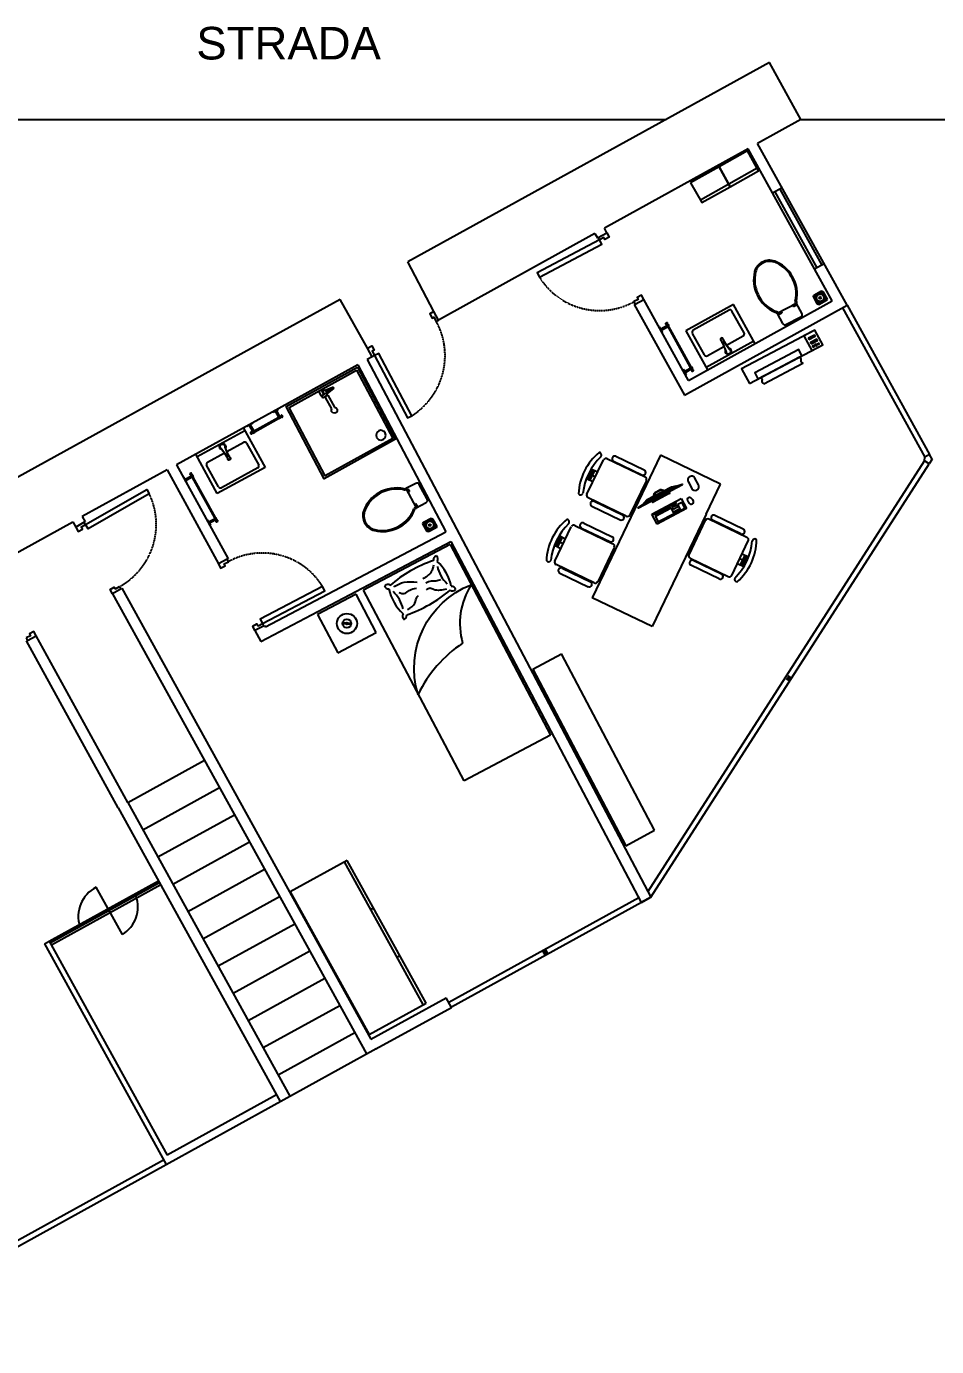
# Model space of a CAD drawing. Header units: millimetres. Extents: x 1253 to 3282, y -1694 to 2809.
# Drawn here: x 2019 to 2857, y 1593 to 2809 of the extents above; entities that cross this region are included whole.
import ezdxf

# ---------------------------------------------------------------- set-up
doc = ezdxf.new("R2010")
doc.units = ezdxf.units.MM
doc.linetypes.add('HIDDEN', pattern=[0.375, 0.25, -0.125])
for name, color, linetype in [('A-DOOR-FULL', 3, 'Continuous'), ('A-FLOOR-STRS', 3, 'Continuous'), ('A-FURN', 9, 'Continuous'), ('A-GLAZ-FULL', 4, 'Continuous'), ('A-WALL-FULL-EXTR', 1, 'Continuous'), ('A-WALL-FULL-INTR', 2, 'Continuous')]:
    doc.layers.add(name, color=color, linetype=linetype)
doc.styles.get("Standard").update_dxf_attribs({"font": 'arial.ttf'})

msp = doc.modelspace()

# ---------------------------------------------------------------- linework, layer by layer
at = {"layer": 'A-DOOR-FULL'}
for points in [[(2546.4, 2612.1), (2545.2, 2614.3), (2553.2, 2618.6), (2555.3, 2614.6), (2551.3, 2612.5), (2550.4, 2614.2), (2546.4, 2612.1)], [(2491.1, 2577.7), (2548.5, 2608.2), (2546.4, 2612.1), (2489, 2581.7), (2491.1, 2577.7)], [(2578, 2555.3), (2579.1, 2553.1), (2587.1, 2557.3), (2585, 2561.3), (2581, 2559.2), (2581.9, 2557.4), (2578, 2555.3)], [(2395.9, 2537.1), (2398.2, 2538.3), (2393.9, 2546.2), (2390, 2544.1), (2392.1, 2540.2), (2393.8, 2541.1), (2395.9, 2537.1)], [(2339.1, 2505.6), (2336.9, 2504.5), (2332.7, 2512.4), (2336.6, 2514.5), (2338.8, 2510.6), (2337, 2509.6), (2339.1, 2505.6)], [(2373.5, 2450.3), (2343.1, 2507.7), (2339.1, 2505.6), (2369.5, 2448.2), (2373.5, 2450.3)], [(2131.8, 2378.4), (2075.4, 2346.1), (2073.2, 2350), (2129.5, 2382.3), (2131.8, 2378.4)], [(2073.2, 2350), (2071.9, 2352.2), (2064.1, 2347.7), (2066.3, 2343.8), (2070.2, 2346), (2069.2, 2347.8), (2073.2, 2350)], [(2204.6, 2315.9), (2203.4, 2318.1), (2195.4, 2314), (2197.5, 2310), (2201.5, 2312.1), (2200.6, 2313.8), (2204.6, 2315.9)], [(2104.5, 2293.1), (2105.8, 2290.9), (2097.9, 2286.4), (2095.7, 2290.3), (2099.6, 2292.6), (2100.6, 2290.8), (2104.5, 2293.1)], [(2291.3, 2293.1), (2233.8, 2262.9), (2235.9, 2258.9), (2293.4, 2289.1), (2291.3, 2293.1)], [(2018.5, 2245.7), (2019.7, 2243.5), (2027.6, 2247.7), (2025.5, 2251.6), (2021.5, 2249.5), (2022.5, 2247.8), (2018.5, 2245.7)], [(2235.9, 2258.9), (2237, 2256.7), (2229, 2252.6), (2227, 2256.5), (2230.9, 2258.6), (2231.9, 2256.9), (2235.9, 2258.9)]]:
    msp.add_lwpolyline(points, dxfattribs=at)
at = {"layer": 'A-DOOR-FULL', "linetype": 'HIDDEN'}
for centre, start, end in [((2546.4, 2612.4), 212.0944, 298.9556), ((2338.8, 2505.6), 302.0931, 28.886), ((2072.9, 2350.2), 298.9683, 25.6196), ((2235.9, 2258.6), 31.8642, 118.5155)]:
    msp.add_arc(centre, 65.3, start, end, dxfattribs=at)
at = {"layer": 'A-FLOOR-STRS', "ltscale": 0.1}
for p, q in [((2111.9, 2094.3), (2182.6, 2133.2)), ((2125.8, 2069.2), (2196.4, 2108.1)), ((2139.6, 2044.1), (2210.3, 2083)), ((2153.5, 2019), (2224.1, 2058)), ((2167.3, 1994), (2238, 2032.9)), ((2181.2, 1968.9), (2251.8, 2007.8)), ((2195.1, 1943.8), (2265.7, 1982.7)), ((2208.9, 1918.7), (2279.5, 1957.6)), ((2222.8, 1893.7), (2293.4, 1932.5)), ((2236.7, 1868.6), (2307.2, 1907.5)), ((2250.5, 1843.5), (2321.1, 1882.4))]:
    msp.add_line(p, q, dxfattribs=at)
at = {"layer": 'A-FURN'}
for p, q in [((2691.6, 2678), (2665.4, 2663.3)), ((2665.4, 2663.3), (2639.3, 2648.6)), ((2743.6, 2561.3), (2750.7, 2565.1)), ((2744, 2561), (2750.7, 2564.5)), ((2750.7, 2565.1), (2752, 2564.6)), ((2750.7, 2564.5), (2751.7, 2564.2)), ((2751.7, 2564.2), (2755.2, 2557.5)), ((2752, 2564.6), (2755.8, 2557.6)), ((2669.6, 2552.8), (2625.9, 2528.4)), ((2689.6, 2516.6), (2669.6, 2552.8)), ((2727.8, 2553.7), (2710, 2544.3)), ((2726.9, 2553.3), (2724.2, 2551.9)), ((2726.9, 2553.3), (2727.6, 2551.9)), ((2732.6, 2544.6), (2727.8, 2553.7)), ((2743.2, 2560), (2743.6, 2561.3)), ((2746.9, 2552.9), (2743.2, 2560)), ((2743.7, 2560), (2744, 2561)), ((2747.3, 2553.3), (2743.7, 2560)), ((2744.8, 2560.3), (2750.8, 2563.4)), ((2744.8, 2560.1), (2744.8, 2560.3)), ((2748, 2554.1), (2744.8, 2560.1)), ((2748.3, 2552.5), (2746.9, 2552.9)), ((2748.2, 2553), (2747.3, 2553.3)), ((2748.1, 2554.1), (2748, 2554.1)), ((2754.1, 2557.3), (2748.1, 2554.1)), ((2754.9, 2556.6), (2748.2, 2553)), ((2755.3, 2556.2), (2748.3, 2552.5)), ((2750.8, 2563.4), (2751, 2563.4)), ((2751, 2563.4), (2754.1, 2557.4)), ((2754.1, 2557.4), (2754.1, 2557.3)), ((2755.2, 2557.5), (2754.9, 2556.6)), ((2755.8, 2557.6), (2755.3, 2556.2)), ((2665.6, 2547.4), (2632.5, 2528.9)), ((2679.5, 2526.5), (2668.3, 2546.6)), ((2710, 2544.3), (2714.8, 2535.2)), ((2710.9, 2544.8), (2711.6, 2543.4)), ((2714.2, 2544.8), (2711.6, 2543.4)), ((2713.5, 2546.2), (2714.2, 2544.8)), ((2718.6, 2534.5), (2731.1, 2541.1)), ((2724.2, 2551.9), (2724.9, 2550.5)), ((2727.6, 2551.9), (2724.9, 2550.5)), ((2731.2, 2541.1), (2731.7, 2541.4)), ((2601.6, 2532.2), (2601.1, 2532)), ((2601.1, 2532), (2604, 2526.8)), ((2604.4, 2527.1), (2601.6, 2532.2)), ((2602.7, 2530.2), (2608.2, 2533.2)), ((2603.3, 2529.1), (2608.8, 2532.2)), ((2608.3, 2536), (2607.3, 2535.4)), ((2607.3, 2535.4), (2607.4, 2535.2)), ((2607.4, 2535.2), (2608.4, 2535.8)), ((2607.7, 2534.7), (2608.7, 2535.2)), ((2607.7, 2534.7), (2607.8, 2534.5)), ((2607.8, 2534.5), (2608.8, 2535.1)), ((2608, 2534.1), (2609, 2534.6)), ((2608, 2534.1), (2608.2, 2533.7)), ((2608.2, 2533.7), (2608, 2533.6)), ((2608, 2533.6), (2609, 2531.8)), ((2608.2, 2533.7), (2609.3, 2534.3)), ((2608.4, 2535.8), (2608.3, 2536)), ((2608.8, 2535.1), (2608.7, 2535.2)), ((2609.3, 2534.3), (2609, 2534.6)), ((2609, 2531.8), (2609.2, 2531.9)), ((2610.2, 2532.5), (2609.2, 2531.9)), ((2609.2, 2531.9), (2609.3, 2531.8)), ((2609.5, 2534.4), (2609.3, 2534.3)), ((2609.3, 2531.8), (2609.4, 2531.8)), ((2609.4, 2531.8), (2610.2, 2532.3)), ((2609.4, 2531.8), (2629.9, 2494.7)), ((2610.5, 2532.6), (2609.5, 2534.4)), ((2610.2, 2532.5), (2610.5, 2532.6)), ((2610.3, 2532.3), (2610.2, 2532.5)), ((2630.8, 2495.2), (2610.2, 2532.3)), ((2610.2, 2532.3), (2610.3, 2532.3)), ((2625.9, 2528.4), (2645.9, 2492.4)), ((2718.1, 2534.2), (2718.6, 2534.5)), ((2604, 2526.8), (2604.4, 2527.1)), ((2631.7, 2526.1), (2642.7, 2506.2)), ((2688.3, 2519), (2644.5, 2494.8)), ((2663.3, 2515.3), (2678.7, 2523.8)), ((2645.4, 2505.4), (2660.9, 2514)), ((2622.8, 2492.8), (2623.2, 2493.1)), ((2625.7, 2487.6), (2622.8, 2492.8)), ((2623.2, 2493.1), (2626.1, 2487.9)), ((2624.4, 2491), (2629.9, 2494)), ((2625, 2489.9), (2630.4, 2493)), ((2629.9, 2494.5), (2629.7, 2494.4)), ((2629.7, 2494.4), (2630.6, 2492.6)), ((2629.9, 2494.7), (2629.8, 2494.7)), ((2629.8, 2494.7), (2629.9, 2494.5)), ((2629.9, 2494.7), (2630.8, 2495.2)), ((2630.9, 2495.1), (2629.9, 2494.5)), ((2630.6, 2492.6), (2630.9, 2492.7)), ((2630.9, 2495.1), (2630.8, 2495.2)), ((2630.8, 2495.2), (2630.8, 2495.2)), ((2631.1, 2495.2), (2630.9, 2495.1)), ((2630.9, 2492.7), (2631.9, 2493.3)), ((2630.9, 2492.7), (2631.1, 2492.4)), ((2632.1, 2493.4), (2631.1, 2495.2)), ((2631.1, 2492.4), (2632.1, 2492.9)), ((2631.3, 2491.9), (2632.3, 2492.5)), ((2631.3, 2491.9), (2631.4, 2491.8)), ((2631.4, 2491.8), (2632.4, 2492.3)), ((2631.7, 2491.2), (2632.7, 2491.7)), ((2631.8, 2491), (2632.8, 2491.6)), ((2631.9, 2493.3), (2632.1, 2493.4)), ((2632.1, 2492.9), (2631.9, 2493.3)), ((2632.4, 2492.3), (2632.3, 2492.5)), ((2626.1, 2487.9), (2625.7, 2487.6)), ((2631.7, 2491.2), (2631.8, 2491)), ((2287.6, 2472.8), (2290, 2468.4)), ((2290, 2468.4), (2292.6, 2469.8)), ((2292.6, 2469.8), (2290.2, 2474.2)), ((2290.5, 2468.6), (2291.4, 2466.9)), ((2291.4, 2466.9), (2293.2, 2467.8)), ((2291.8, 2472.7), (2292, 2473.1)), ((2291.9, 2472.2), (2291.8, 2472.7)), ((2292.6, 2471.1), (2291.9, 2472.2)), ((2292, 2473.1), (2292.3, 2473.4)), ((2292.4, 2470.5), (2292.2, 2470.6)), ((2292.3, 2473.4), (2293.1, 2473.7)), ((2292.6, 2470.6), (2292.4, 2470.5)), ((2292.6, 2471.1), (2293.1, 2470.1)), ((2294.8, 2471), (2292.6, 2469.8)), ((2292.7, 2470.8), (2292.6, 2470.6)), ((2293.1, 2473.7), (2294.4, 2474.2)), ((2293.2, 2467.8), (2295.8, 2469.3)), ((2296.2, 2469.2), (2293.7, 2467.9)), ((2293.7, 2467.9), (2294.1, 2467.2)), ((2294.3, 2472.5), (2294.1, 2472)), ((2294.1, 2472), (2294.2, 2471.6)), ((2294.1, 2468.3), (2294.2, 2468.2)), ((2299.9, 2456.7), (2294.1, 2467.2)), ((2296.4, 2473.4), (2294.2, 2471.8)), ((2294.2, 2471.6), (2294.6, 2470.9)), ((2294.2, 2468.1), (2294.2, 2468.2)), ((2294.6, 2472.7), (2294.3, 2472.5)), ((2294.4, 2474.2), (2297.5, 2475.4)), ((2294.6, 2472.7), (2301.2, 2475.2)), ((2295.8, 2469.3), (2294.8, 2471)), ((2301.3, 2475.3), (2295.2, 2470.4)), ((2295.6, 2469.2), (2295.7, 2469)), ((2296.2, 2469.2), (2302.3, 2458.1)), ((2297.5, 2475.4), (2300.6, 2476.5)), ((2300.6, 2476.5), (2300.9, 2476.6)), ((2300.9, 2476.6), (2301.3, 2476.4)), ((2301.3, 2476.4), (2301.5, 2476.2)), ((2301.5, 2475.6), (2301.3, 2475.3)), ((2301.3, 2475.3), (2301.3, 2475.3)), ((2301.5, 2476.2), (2301.6, 2475.9)), ((2301.6, 2475.9), (2301.5, 2475.6)), ((2245.7, 2453.5), (2250.9, 2456.3)), ((2248.8, 2455.2), (2251.8, 2449.7)), ((2250.9, 2456.3), (2250.7, 2456.8)), ((2299.5, 2455.8), (2299.9, 2456.7)), ((2299.7, 2454.2), (2299.5, 2455.8)), ((2302.3, 2458.1), (2303.8, 2457.5)), ((2303.8, 2457.5), (2304.9, 2456.2)), ((2304.9, 2456.2), (2304.9, 2454.5)), ((2226.9, 2443.1), (2221.7, 2440.3)), ((2226.7, 2443.6), (2226.9, 2443.1)), ((2245.5, 2453.9), (2245.7, 2453.5)), ((2247.8, 2454.6), (2250.8, 2449.1)), ((2250.4, 2448.9), (2252.2, 2449.9)), ((2250.6, 2448.7), (2250.4, 2448.9)), ((2250.4, 2448.6), (2250.6, 2448.7)), ((2250.5, 2448.5), (2250.4, 2448.6)), ((2250.5, 2448.5), (2250.9, 2447.7)), ((2251.1, 2447.7), (2250.6, 2448.7)), ((2251, 2447.6), (2250.9, 2447.7)), ((2251.1, 2447.7), (2251, 2447.6)), ((2251.2, 2447.4), (2251.1, 2447.7)), ((2253, 2448.4), (2251.2, 2447.4)), ((2252.2, 2449.9), (2252.3, 2449.7)), ((2252.3, 2449.7), (2252.7, 2449.9)), ((2252.3, 2449.7), (2252.9, 2448.6)), ((2252.7, 2449.9), (2253.3, 2448.8)), ((2253.3, 2448.8), (2252.9, 2448.6)), ((2252.9, 2448.6), (2253, 2448.4)), ((2253.2, 2450.1), (2253.3, 2450.2)), ((2253.2, 2450.1), (2253.7, 2449.1)), ((2253.3, 2450.2), (2253.9, 2449.2)), ((2253.9, 2449.2), (2253.7, 2449.1)), ((2253.9, 2450.5), (2254, 2450.6)), ((2253.9, 2450.5), (2254.5, 2449.5)), ((2254, 2450.6), (2254.6, 2449.6)), ((2254.6, 2449.6), (2254.5, 2449.5)), ((2300.8, 2452.9), (2299.7, 2454.2)), ((2302.5, 2452.5), (2300.8, 2452.9)), ((2304.1, 2453.2), (2302.5, 2452.5)), ((2304.9, 2454.5), (2304.1, 2453.2)), ((2219.7, 2436.5), (2175.9, 2412.4)), ((2218.4, 2438.9), (2238.4, 2402.6)), ((2221.7, 2440.3), (2221.5, 2440.7)), ((2223.8, 2441.4), (2226.8, 2435.9)), ((2224.8, 2442), (2227.9, 2436.5)), ((2225, 2434.7), (2224.9, 2434.6)), ((2224.9, 2434.6), (2225.4, 2433.5)), ((2225, 2434.7), (2225.6, 2433.6)), ((2225.4, 2433.5), (2225.6, 2433.6)), ((2225.8, 2435.1), (2225.6, 2435)), ((2225.6, 2435), (2226.2, 2433.9)), ((2225.8, 2435.1), (2226.3, 2434)), ((2226.6, 2435.5), (2226.2, 2435.3)), ((2226.2, 2435.3), (2226.8, 2434.3)), ((2226.2, 2433.9), (2226.3, 2434)), ((2228.2, 2436.7), (2226.5, 2435.7)), ((2226.5, 2435.7), (2226.6, 2435.5)), ((2226.6, 2435.5), (2227.1, 2434.5)), ((2226.8, 2434.3), (2227.1, 2434.5)), ((2227.1, 2434.5), (2227.3, 2434.3)), ((2227.3, 2434.3), (2229, 2435.2)), ((2228.4, 2436.5), (2228.2, 2436.7)), ((2228.5, 2436.6), (2228.4, 2436.5)), ((2228.9, 2435.5), (2228.4, 2436.5)), ((2228.5, 2436.5), (2228.5, 2436.6)), ((2228.5, 2436.5), (2229, 2435.6)), ((2229, 2435.2), (2228.9, 2435.5)), ((2228.9, 2435.5), (2229.1, 2435.5)), ((2229.1, 2435.5), (2229, 2435.6)), ((2341.2, 2434.8), (2340.6, 2432.5)), ((2340.6, 2432.5), (2341.1, 2430.2)), ((2343, 2436.4), (2341.2, 2434.8)), ((2345.1, 2436.9), (2343, 2436.4)), ((2346.2, 2436.6), (2345.1, 2436.9)), ((2346.2, 2436.6), (2347.6, 2436.1)), ((2349, 2434.6), (2347.6, 2436.1)), ((2349.7, 2432.3), (2349, 2434.6)), ((2349, 2430), (2349.7, 2432.3)), ((2203.3, 2417.4), (2218.7, 2425.8)), ((2221.4, 2425), (2232.5, 2404.9)), ((2341.1, 2430.2), (2342.8, 2428.5)), ((2342.8, 2428.5), (2345.1, 2427.8)), ((2345.1, 2427.8), (2347.2, 2428.4)), ((2347.2, 2428.4), (2349, 2430)), ((2194.4, 2378.7), (2174.6, 2414.9)), ((2185.4, 2407.5), (2200.9, 2416)), ((2534.7, 2378), (2549.9, 2409.7)), ((2553.2, 2410.8), (2588.3, 2393.9)), ((2559.3, 2408.5), (2585.4, 2395.9)), ((2561.5, 2413), (2587.5, 2400.4)), ((2602.6, 2413.9), (2589.4, 2386.3)), ((2657.8, 2387.4), (2602.6, 2413.9)), ((2164.8, 2391.8), (2170.1, 2394.7)), ((2170.2, 2397.5), (2169.2, 2396.9)), ((2169.2, 2396.9), (2169.3, 2396.8)), ((2169.3, 2396.8), (2170.3, 2397.3)), ((2169.6, 2396.2), (2170.7, 2396.7)), ((2169.6, 2396.2), (2169.7, 2396)), ((2169.7, 2396), (2170.7, 2396.6)), ((2169.9, 2395.6), (2171, 2396.1)), ((2169.9, 2395.6), (2170.2, 2395.2)), ((2170.2, 2395.2), (2169.9, 2395.1)), ((2169.9, 2395.1), (2170.9, 2393.3)), ((2170.3, 2397.3), (2170.2, 2397.5)), ((2170.2, 2395.2), (2171.2, 2395.8)), ((2170.7, 2396.6), (2170.7, 2396.7)), ((2171.2, 2395.8), (2171, 2396.1)), ((2172.2, 2394), (2171.1, 2393.4)), ((2171.4, 2395.9), (2171.2, 2395.8)), ((2172.4, 2394.1), (2171.4, 2395.9)), ((2172.2, 2394), (2172.4, 2394.1)), ((2172.2, 2393.9), (2172.2, 2394)), ((2195.6, 2384.8), (2184.6, 2404.8)), ((2238.4, 2402.6), (2194.4, 2378.7)), ((2231.7, 2402.2), (2198.3, 2384)), ((2535.4, 2392), (2539.7, 2400.9)), ((2536.5, 2391.6), (2540.7, 2400.4)), ((2537.7, 2391), (2541.9, 2399.8)), ((2163.7, 2393.8), (2163.2, 2393.6)), ((2166.5, 2388.7), (2163.7, 2393.8)), ((2165.4, 2390.7), (2170.7, 2393.7)), ((2166.1, 2388.4), (2166.5, 2388.7)), ((2170.9, 2393.3), (2171.1, 2393.4)), ((2171.1, 2393.4), (2171.2, 2393.3)), ((2171.2, 2393.3), (2171.3, 2393.3)), ((2171.3, 2393.3), (2172.2, 2393.8)), ((2171.3, 2393.3), (2191.8, 2356.2)), ((2172.2, 2393.8), (2172.2, 2393.9)), ((2192.7, 2356.7), (2172.2, 2393.8)), ((2377.2, 2388), (2368.1, 2383.2)), ((2368.1, 2383.2), (2377.5, 2365.4)), ((2368.6, 2382.3), (2369.9, 2383)), ((2368.6, 2382.3), (2370, 2379.7)), ((2369.9, 2383), (2371.3, 2380.4)), ((2380.7, 2386.5), (2380.4, 2387.1)), ((2387.4, 2374), (2380.7, 2386.5)), ((2589.4, 2386.3), (2539.6, 2282.8)), ((2589.5, 2390.7), (2574.3, 2359)), ((2616.9, 2385.3), (2586.7, 2369.3)), ((2612.6, 2384.6), (2589.7, 2372.5)), ((2602, 2381.9), (2597.8, 2379.7)), ((2606.2, 2381.2), (2603.1, 2382)), ((2608.4, 2381.2), (2608.1, 2381.8)), ((2608.7, 2381.4), (2608.4, 2382)), ((2609.1, 2381.6), (2608.8, 2382.2)), ((2609.4, 2381.8), (2609.1, 2382.4)), ((2609.8, 2382), (2609.5, 2382.6)), ((2610.1, 2382.2), (2609.8, 2382.8)), ((2610.5, 2382.4), (2610.2, 2382.9)), ((2610.8, 2382.5), (2610.5, 2383.1)), ((2611.2, 2382.7), (2610.9, 2383.3)), ((2611.5, 2382.9), (2611.2, 2383.5)), ((2611.9, 2383.1), (2611.6, 2383.7)), ((2612.2, 2383.3), (2611.9, 2383.9)), ((2612.6, 2383.5), (2612.3, 2384.1)), ((2616.9, 2385.3), (2612.6, 2384.6)), ((2612.9, 2383.7), (2612.6, 2384.2)), ((2613.3, 2383.8), (2613, 2384.4)), ((2613.7, 2384), (2613.3, 2384.6)), ((2614, 2384.2), (2613.7, 2384.8)), ((2616.9, 2385.3), (2622.5, 2387.3)), ((2627.9, 2389.6), (2631.2, 2383.3)), ((2637.4, 2386.6), (2634.1, 2392.9)), ((2644.5, 2359.8), (2657.8, 2387.4)), ((2370, 2379.7), (2371.3, 2380.4)), ((2377.5, 2365.4), (2386.7, 2370.3)), ((2387.7, 2373.5), (2387.4, 2374)), ((2571, 2357.9), (2535.9, 2374.8)), ((2541.5, 2371.5), (2567.6, 2359)), ((2586.7, 2369.3), (2589.7, 2372.5)), ((2590.6, 2371.8), (2590.3, 2372.4)), ((2590.9, 2372), (2590.6, 2372.6)), ((2591.3, 2372.2), (2591, 2372.8)), ((2591.6, 2372.4), (2591.3, 2373)), ((2592, 2372.6), (2591.7, 2373.2)), ((2592.3, 2372.8), (2592, 2373.3)), ((2592.7, 2372.9), (2592.4, 2373.5)), ((2593, 2373.1), (2592.7, 2373.7)), ((2593.4, 2373.3), (2593.1, 2373.9)), ((2593.7, 2373.5), (2593.4, 2374.1)), ((2594.1, 2373.7), (2593.8, 2374.3)), ((2594.4, 2373.9), (2594.1, 2374.5)), ((2594.8, 2374.1), (2594.5, 2374.6)), ((2594.5, 2371.8), (2594.6, 2371.8)), ((2594.6, 2359.8), (2621.6, 2374.1)), ((2595.2, 2374.2), (2594.8, 2374.8)), ((2594.9, 2371.6), (2595.1, 2372.1)), ((2595.5, 2374.4), (2595.2, 2375)), ((2610.4, 2379), (2595.5, 2371.1)), ((2595.9, 2374.6), (2595.5, 2375.2)), ((2610.6, 2378.6), (2595.7, 2370.7)), ((2596.2, 2374.8), (2595.9, 2375.4)), ((2596, 2375.8), (2597.1, 2378.9)), ((2596.6, 2375), (2596.3, 2375.6)), ((2596.5, 2376.1), (2597.5, 2378.7)), ((2596.9, 2375.2), (2596.6, 2375.8)), ((2597.3, 2375.4), (2597, 2375.9)), ((2597.4, 2372.1), (2597, 2373.1)), ((2597.6, 2375.5), (2597.3, 2376.1)), ((2602.2, 2381.6), (2598, 2379.3)), ((2605.7, 2381), (2603, 2381.7)), ((2605.6, 2379.8), (2605.3, 2380.3)), ((2605.9, 2379.9), (2605.6, 2380.5)), ((2606.3, 2380.1), (2606, 2380.7)), ((2606.6, 2380.3), (2606.3, 2380.9)), ((2607, 2380.5), (2606.7, 2381.1)), ((2607.3, 2380.7), (2607, 2381.3)), ((2607.7, 2380.9), (2607.4, 2381.5)), ((2608, 2381.1), (2607.7, 2381.6)), ((2610.3, 2379.8), (2609.9, 2379.9)), ((2610.4, 2380.2), (2610.4, 2380.2)), ((2612.1, 2367.8), (2616.6, 2370.2)), ((2617.1, 2369.2), (2616.6, 2370.2)), ((2618.4, 2368.8), (2622, 2370.7)), ((2621.6, 2374.1), (2626.5, 2364.8)), ((2624.9, 2365.3), (2622, 2370.7)), ((2375.7, 2368.9), (2377, 2369.6)), ((2377, 2369.6), (2378.4, 2367)), ((2377.1, 2366.3), (2378.4, 2367)), ((2539.4, 2367), (2565.4, 2354.5)), ((2586.7, 2369.3), (2581.9, 2365.8)), ((2599.5, 2350.5), (2594.6, 2359.8)), ((2644.5, 2359.8), (2594.8, 2256.3)), ((2596.9, 2359.7), (2611.2, 2367.3)), ((2597.4, 2358.7), (2596.9, 2359.7)), ((2597.4, 2358.7), (2611.7, 2366.3)), ((2597.9, 2357.9), (2612.2, 2365.5)), ((2600.7, 2352.5), (2597.9, 2357.9)), ((2626.3, 2365.3), (2599.3, 2351)), ((2626.5, 2364.8), (2599.5, 2350.5)), ((2615, 2360.1), (2600.7, 2352.5)), ((2611.7, 2366.3), (2611.2, 2367.3)), ((2612.7, 2366.8), (2612.1, 2367.8)), ((2615, 2360.1), (2612.2, 2365.5)), ((2612.7, 2366.8), (2617.1, 2369.2)), ((2613.1, 2366), (2617.6, 2368.3)), ((2614.1, 2364), (2613.1, 2366)), ((2618.6, 2366.4), (2614.1, 2364)), ((2615.1, 2362.2), (2619.6, 2364.5)), ((2616, 2360.6), (2615.1, 2362.2)), ((2620.4, 2363), (2616, 2360.6)), ((2618.6, 2366.4), (2617.6, 2368.3)), ((2621.2, 2363.4), (2618.4, 2368.8)), ((2620.4, 2363), (2619.6, 2364.5)), ((2621.2, 2363.4), (2624.9, 2365.3)), ((2678.6, 2346), (2652.6, 2358.5)), ((2184.7, 2354.3), (2185.2, 2354.6)), ((2185.2, 2354.6), (2188, 2349.4)), ((2186.3, 2352.5), (2191.8, 2355.5)), ((2186.9, 2351.5), (2192.4, 2354.5)), ((2188, 2349.4), (2187.6, 2349.1)), ((2191.8, 2356), (2191.6, 2355.9)), ((2191.6, 2355.9), (2192.6, 2354.1)), ((2191.8, 2356.2), (2191.7, 2356.2)), ((2191.7, 2356.2), (2191.8, 2356)), ((2191.8, 2356.2), (2192.7, 2356.7)), ((2192.8, 2356.6), (2191.8, 2356)), ((2192.6, 2354.1), (2192.8, 2354.2)), ((2192.8, 2356.7), (2192.7, 2356.7)), ((2193.1, 2356.7), (2192.8, 2356.6)), ((2192.8, 2356.6), (2192.8, 2356.7)), ((2192.8, 2354.2), (2193.8, 2354.8)), ((2192.8, 2354.2), (2193, 2353.9)), ((2193, 2353.9), (2194, 2354.4)), ((2194, 2354.9), (2193.1, 2356.7)), ((2193.2, 2353.4), (2194.3, 2354)), ((2193.2, 2353.4), (2193.3, 2353.3)), ((2193.3, 2353.3), (2194.4, 2353.8)), ((2193.6, 2352.7), (2194.7, 2353.3)), ((2193.6, 2352.7), (2193.7, 2352.5)), ((2193.7, 2352.5), (2194.8, 2353.1)), ((2193.8, 2354.8), (2194, 2354.9)), ((2194, 2354.4), (2193.8, 2354.8)), ((2194.4, 2353.8), (2194.3, 2354)), ((2383.8, 2350.8), (2384.3, 2352.2)), ((2387.6, 2343.8), (2383.8, 2350.8)), ((2384.3, 2352.2), (2391.3, 2355.9)), ((2384.4, 2350.9), (2384.7, 2351.8)), ((2387.9, 2344.2), (2384.4, 2350.9)), ((2384.7, 2351.8), (2391.4, 2355.4)), ((2385.5, 2351.1), (2391.5, 2354.3)), ((2385.5, 2351), (2385.5, 2351.1)), ((2388.6, 2345), (2385.5, 2351)), ((2394.8, 2348.1), (2388.8, 2345)), ((2395.6, 2347.4), (2388.9, 2343.9)), ((2396, 2347.1), (2388.9, 2343.3)), ((2391.3, 2355.9), (2392.7, 2355.5)), ((2391.4, 2355.4), (2392.3, 2355.1)), ((2391.5, 2354.3), (2391.6, 2354.3)), ((2391.6, 2354.3), (2394.8, 2348.3)), ((2392.3, 2355.1), (2395.9, 2348.4)), ((2392.7, 2355.5), (2396.4, 2348.4)), ((2394.8, 2348.3), (2394.8, 2348.1)), ((2395.9, 2348.4), (2395.6, 2347.4)), ((2396.4, 2348.4), (2396, 2347.1)), ((2505.1, 2316.5), (2520.3, 2348.1)), ((2523.6, 2349.3), (2558.7, 2332.4)), ((2529.7, 2346.9), (2555.8, 2334.4)), ((2531.9, 2351.4), (2557.9, 2338.9)), ((2643.7, 2354), (2628.5, 2322.3)), ((2682.1, 2338.2), (2647, 2355.1)), ((2676.5, 2341.5), (2650.4, 2354)), ((2388.9, 2343.3), (2387.6, 2343.8)), ((2388.9, 2343.9), (2387.9, 2344.2)), ((2388.8, 2345), (2388.6, 2345)), ((2505.8, 2330.5), (2510.1, 2339.4)), ((2506.9, 2330), (2511.1, 2338.9)), ((2508.1, 2329.5), (2512.3, 2338.3)), ((2668.1, 2303.3), (2683.3, 2335)), ((2408.8, 2331.7), (2501.2, 2156.1)), ((2559.9, 2329.1), (2544.7, 2297.5)), ((2676.2, 2313), (2680.4, 2321.8)), ((2677.4, 2312.4), (2681.6, 2321.3)), ((2541.4, 2296.4), (2506.3, 2313.2)), ((2511.9, 2309.9), (2538, 2297.4)), ((2629.7, 2319.1), (2664.8, 2302.2)), ((2656.5, 2300), (2630.5, 2312.6)), ((2658.7, 2304.5), (2632.6, 2317.1)), ((2678.4, 2311.9), (2682.7, 2320.8)), ((2509.8, 2305.4), (2535.8, 2292.9)), ((2421.6, 2114.2), (2329.1, 2289.8)), ((2594.8, 2256.3), (2539.6, 2282.8)), ((2501.2, 2156.1), (2421.6, 2114.2))]:
    msp.add_line(p, q, dxfattribs=at)
at = {"layer": 'A-FURN', "ltscale": 0.1}
for p, q in [((2228.5, 2436.5), (2250.5, 2448.5)), ((2229, 2435.6), (2250.9, 2447.7)), ((2536.3, 2397.1), (2542.5, 2394.1)), ((2538.7, 2401.4), (2544.6, 2398.6)), ((2534.4, 2392.5), (2540.3, 2389.7)), ((2506.7, 2335.5), (2512.9, 2332.6)), ((2509.1, 2339.9), (2515, 2337)), ((2408.8, 2331.7), (2329.1, 2289.8)), ((2504.8, 2331), (2510.7, 2328.1)), ((2677.6, 2323.2), (2683.5, 2320.4)), ((2673.3, 2314.3), (2679.3, 2311.4)), ((2675.5, 2318.8), (2681.6, 2315.8)), ((2322.2, 2286), (2286.8, 2267.3)), ((2340.8, 2250.6), (2322.2, 2286)), ((2286.8, 2267.3), (2305.4, 2231.9)), ((2305.4, 2231.9), (2340.8, 2250.6)), ((2312.9, 2259.4), (2309.8, 2259.4)), ((2312.9, 2258.6), (2309.8, 2258.6)), ((2314.7, 2259.4), (2317.8, 2259.4)), ((2314.7, 2258.6), (2317.8, 2258.6)), ((2484.8, 2217.1), (2511.4, 2231.1)), ((2597, 2068.8), (2511.4, 2231.1)), ((2484.8, 2217.1), (2570.7, 2054.3)), ((2570.7, 2054.3), (2597, 2068.8)), ((2314.1, 2040.9), (2261.6, 2011.9)), ((2384, 1908.2), (2311.5, 2039.5)), ((2386.6, 1909.6), (2314.1, 2040.9)), ((2107, 1972.7), (2083, 2016.2)), ((2261.6, 2011.9), (2334.1, 1880.6)), ((2335.7, 1995.7), (2338.3, 1997.2)), ((2359.9, 1952), (2362.5, 1953.4)), ((2334.1, 1880.6), (2386.6, 1909.6))]:
    msp.add_line(p, q, dxfattribs=at)
at = {"layer": 'A-FURN'}
for points in [[(2656.4, 2679.4), (2666.7, 2661.1), (2692.8, 2675.8), (2682.5, 2694.1), (2656.4, 2679.4)], [(2630.2, 2664.7), (2640.5, 2646.4), (2666.7, 2661.1), (2656.4, 2679.4), (2630.2, 2664.7)], [(2323.6, 2494.9), (2358.6, 2428.6), (2292.9, 2392.3), (2257.9, 2458.7), (2323.6, 2494.9)]]:
    msp.add_lwpolyline(points, dxfattribs=at)
for points in [[(2684.4, 2479.9), (2751.8, 2515.6), (2744.6, 2529.1), (2677.2, 2493.4)], [(2741.7, 2510.3), (2751.8, 2515.6), (2744.6, 2529.1), (2734.5, 2523.7)], [(2739.2, 2520.4), (2744.8, 2523.4), (2744.2, 2524.5), (2738.6, 2521.6)], [(2741.2, 2516.5), (2746.9, 2519.5), (2746.3, 2520.6), (2740.6, 2517.6)], [(2745.3, 2514.3), (2746.4, 2514.9), (2745.8, 2516), (2744.7, 2515.4)], [(2747.5, 2515.5), (2748.6, 2516.1), (2748, 2517.2), (2746.9, 2516.6)], [(2692.2, 2484.1), (2732.7, 2505.5), (2729.7, 2511.1), (2689.3, 2489.7)], [(2743, 2513.1), (2744.1, 2513.7), (2743.6, 2514.9), (2742.4, 2514.3)], [(2322.7, 2492.1), (2355.9, 2429.3), (2293.7, 2395), (2260.6, 2457.8)], [(2622.8, 2386.7), (2582.2, 2365.2), (2581.9, 2365.8), (2622.5, 2387.3)]]:
    msp.add_lwpolyline(points, close=True, dxfattribs=at)
at = {"layer": 'A-FURN', "ltscale": 4}
for points in [[(2660.1, 2520.5, 0.150311), (2660, 2521.2, 1), (2657.7, 2520, 0.145063), (2658.2, 2519.4)], [(2657.7, 2520.7), (2657.7, 2520.6), (2657.7, 2520.6), (2657.7, 2520.6), (2657.7, 2520.5), (2657.8, 2520.5), (2657.8, 2520.5), (2657.8, 2520.4), (2657.8, 2520.4), (2657.8, 2520.4), (2657.8, 2520.4), (2657.8, 2520.3), (2657.8, 2520.3), (2657.8, 2520.3), (2657.8, 2520.2), (2657.8, 2520.2), (2657.9, 2520.2), (2657.9, 2520.1), (2657.9, 2520.1), (2657.9, 2520.1), (2657.9, 2520), (2657.9, 2520), (2657.9, 2520), (2658, 2519.9), (2658, 2519.9), (2658, 2519.8), (2658, 2519.8), (2658.1, 2519.7), (2658.1, 2519.7), (2658.1, 2519.6), (2658.2, 2519.6), (2658.2, 2519.5), (2658.2, 2519.5), (2658.2, 2519.4), (2658.3, 2519.4), (2658.3, 2519.3), (2658.3, 2519.3), (2658.3, 2519.2), (2658.4, 2519.2), (2658.4, 2519.1), (2658.4, 2519.1), (2658.5, 2519), (2658.5, 2518.9), (2658.6, 2518.9), (2658.6, 2518.8), (2658.6, 2518.7), (2658.7, 2518.6), (2658.7, 2518.5), (2658.8, 2518.5), (2658.8, 2518.4), (2658.9, 2518.3), (2658.9, 2518.2), (2658.9, 2518.1), (2659, 2518.1), (2659, 2518), (2659.1, 2517.9), (2659.1, 2517.8), (2659.2, 2517.7), (2659.2, 2517.7), (2659.2, 2517.6), (2659.3, 2517.5), (2659.4, 2517.2), (2659.5, 2517), (2659.7, 2516.7), (2659.8, 2516.5), (2659.9, 2516.3), (2660, 2516), (2660.1, 2515.8), (2660.2, 2515.5), (2660.4, 2515.2), (2660.5, 2515), (2660.6, 2514.7), (2660.7, 2514.5), (2660.8, 2514.2), (2660.9, 2514), (2661, 2513.7), (2661.1, 2513.5), (2661.2, 2513.2), (2661.3, 2513), (2661.5, 2512.7), (2661.6, 2512.5), (2661.6, 2512.4), (2661.6, 2512.3), (2661.6, 2512.3), (2661.7, 2512.2), (2661.7, 2512.1), (2661.7, 2512.1), (2661.7, 2512), (2661.8, 2512), (2661.8, 2511.9), (2661.8, 2511.8), (2661.8, 2511.8), (2661.9, 2511.7), (2661.9, 2511.6), (2661.9, 2511.6), (2661.9, 2511.5), (2662, 2511.5), (2662, 2511.4), (2662, 2511.3), (2662.1, 2511.3), (2662.1, 2511.2), (2662.1, 2511.2), (2662.1, 2511.1), (2662.2, 2511), (2662.2, 2511), (2662.2, 2510.9), (2662.3, 2510.9), (2662.3, 2510.8), (2662.3, 2510.7), (2662.4, 2510.7), (2662.4, 2510.6), (2662.4, 2510.6), (2662.5, 2510.5), (2662.5, 2510.4), (2662.5, 2510.4), (2662.6, 2510.3), (2662.6, 2510.2), (2662.6, 2510.2), (2659.9, 2517.3, -0.75814), (2661.1, 2517.9), (2665.7, 2511.8), (2665.8, 2511.7), (2665.8, 2511.7), (2665.8, 2511.7), (2665.8, 2511.6), (2665.9, 2511.6), (2665.9, 2511.6), (2665.9, 2511.6), (2665.9, 2511.6), (2665.9, 2511.5), (2666, 2511.5), (2666, 2511.5), (2666, 2511.5), (2666, 2511.5), (2666.1, 2511.4), (2666.1, 2511.4), (2666.1, 2511.4), (2666.1, 2511.4), (2666.2, 2511.4), (2666.2, 2511.4), (2666.2, 2511.3), (2666.2, 2511.3)], [(2662.3, 2510.7, 0.243737), (2662.4, 2508, 1), (2667.6, 2510.9, 0.244286), (2665.3, 2512.4)], [(2662.8, 2509.4, 0.121688), (2663, 2508.4, 1), (2667, 2510.5, 0.123107), (2666.2, 2511.3)], [(2198.9, 2419, -0.243737), (2196.7, 2420.5, -1), (2201.8, 2423.3, -0.244286), (2201.9, 2420.6)], [(2198, 2420, -0.121688), (2197.3, 2420.8, -1), (2201.2, 2423, -0.123107), (2201.5, 2421.9)], [(2204.8, 2409.8), (2204.8, 2409.8), (2204.8, 2409.8), (2204.8, 2409.8), (2204.8, 2409.8), (2204.7, 2409.9), (2204.7, 2409.9), (2204.7, 2409.9), (2204.7, 2409.9), (2204.6, 2410), (2204.6, 2410), (2204.6, 2410), (2204.6, 2410), (2204.6, 2410.1), (2204.5, 2410.1), (2204.5, 2410.1), (2204.5, 2410.1), (2204.5, 2410.2), (2204.5, 2410.2), (2204.4, 2410.2), (2204.4, 2410.2), (2204.4, 2410.3), (2204.4, 2410.3), (2204.3, 2410.4), (2204.3, 2410.4), (2204.3, 2410.5), (2204.2, 2410.5), (2204.2, 2410.6), (2204.2, 2410.6), (2204.2, 2410.7), (2204.1, 2410.7), (2204.1, 2410.8), (2204.1, 2410.8), (2204.1, 2410.9), (2204, 2410.9), (2204, 2411), (2204, 2411), (2204, 2411.1), (2203.9, 2411.1), (2203.9, 2411.1), (2203.9, 2411.2), (2203.8, 2411.3), (2203.8, 2411.4), (2203.8, 2411.4), (2203.7, 2411.5), (2203.7, 2411.6), (2203.6, 2411.7), (2203.6, 2411.7), (2203.5, 2411.8), (2203.5, 2411.9), (2203.4, 2412), (2203.4, 2412.1), (2203.4, 2412.1), (2203.3, 2412.2), (2203.3, 2412.3), (2203.2, 2412.4), (2203.2, 2412.5), (2203.1, 2412.5), (2203.1, 2412.6), (2203, 2412.7), (2203, 2412.8), (2202.8, 2413), (2202.7, 2413.2), (2202.6, 2413.5), (2202.4, 2413.7), (2202.3, 2414), (2202.1, 2414.2), (2202, 2414.4), (2201.8, 2414.6), (2201.7, 2414.9), (2201.5, 2415.1), (2201.4, 2415.3), (2201.2, 2415.6), (2201.1, 2415.8), (2200.9, 2416), (2200.7, 2416.3), (2200.6, 2416.5), (2200.4, 2416.7), (2200.3, 2416.9), (2200.1, 2417.2), (2200, 2417.4), (2199.9, 2417.4), (2199.9, 2417.5), (2199.8, 2417.6), (2199.8, 2417.6), (2199.8, 2417.7), (2199.7, 2417.7), (2199.7, 2417.8), (2199.6, 2417.8), (2199.6, 2417.9), (2199.6, 2417.9), (2199.5, 2418), (2199.5, 2418.1), (2199.4, 2418.1), (2199.4, 2418.2), (2199.4, 2418.2), (2199.3, 2418.3), (2199.3, 2418.3), (2199.3, 2418.4), (2199.2, 2418.4), (2199.2, 2418.5), (2199.1, 2418.6), (2199.1, 2418.6), (2199.1, 2418.7), (2199, 2418.7), (2199, 2418.8), (2199, 2418.9), (2198.9, 2418.9), (2198.9, 2419), (2198.9, 2419), (2198.8, 2419.1), (2198.8, 2419.2), (2198.8, 2419.2), (2198.7, 2419.3), (2198.7, 2419.3), (2198.7, 2419.4), (2198.6, 2419.4), (2198.6, 2419.5), (2203.1, 2413.4, 0.75814), (2204.3, 2414.1), (2201.6, 2421.3), (2201.6, 2421.4), (2201.6, 2421.4), (2201.6, 2421.4), (2201.5, 2421.4), (2201.5, 2421.5), (2201.5, 2421.5), (2201.5, 2421.5), (2201.5, 2421.6), (2201.5, 2421.6), (2201.5, 2421.6), (2201.5, 2421.6), (2201.5, 2421.7), (2201.5, 2421.7), (2201.5, 2421.7), (2201.5, 2421.8), (2201.5, 2421.8), (2201.5, 2421.8), (2201.5, 2421.9), (2201.5, 2421.9), (2201.5, 2421.9), (2201.5, 2421.9)], [(2206, 2411.9, -0.150311), (2206.5, 2411.4, -1), (2204.2, 2410.1, -0.145063), (2204.1, 2410.8)]]:
    msp.add_lwpolyline(points, format="xyb", dxfattribs=at)
for points in [[(2659.4, 2521.6), (2659.4, 2521.6), (2659.4, 2521.5), (2659.4, 2521.5), (2659.5, 2521.5), (2659.5, 2521.5), (2659.5, 2521.4), (2659.5, 2521.4), (2659.5, 2521.4), (2659.6, 2521.4), (2659.6, 2521.3), (2659.6, 2521.3), (2659.6, 2521.3), (2659.7, 2521.3), (2659.7, 2521.2), (2659.7, 2521.2), (2659.7, 2521.2), (2659.7, 2521.2), (2659.8, 2521.1), (2659.8, 2521.1), (2659.8, 2521.1), (2659.8, 2521.1), (2659.9, 2521), (2659.9, 2521), (2659.9, 2520.9), (2659.9, 2520.9), (2660, 2520.8), (2660, 2520.8), (2660, 2520.7), (2660, 2520.7), (2660.1, 2520.6), (2660.1, 2520.6), (2660.1, 2520.5), (2660.1, 2520.5), (2660.2, 2520.4), (2660.2, 2520.4), (2660.2, 2520.3), (2660.2, 2520.3), (2660.3, 2520.2), (2660.3, 2520.2), (2660.3, 2520.1), (2660.4, 2520.1), (2660.4, 2520), (2660.5, 2519.9), (2660.5, 2519.8), (2660.6, 2519.7), (2660.6, 2519.6), (2660.7, 2519.5), (2660.7, 2519.4), (2660.8, 2519.4), (2660.8, 2519.3), (2660.9, 2519.2), (2660.9, 2519.1), (2661, 2519), (2661, 2518.9), (2661.1, 2518.8), (2661.1, 2518.8), (2661.2, 2518.7), (2661.2, 2518.6), (2661.3, 2518.5), (2661.3, 2518.4), (2661.5, 2518.2), (2661.6, 2517.9), (2661.8, 2517.7), (2661.9, 2517.4), (2662.1, 2517.2), (2662.2, 2517), (2662.4, 2516.7), (2662.5, 2516.5), (2662.7, 2516.3), (2662.8, 2516), (2663, 2515.8), (2663.2, 2515.5), (2663.3, 2515.3), (2663.5, 2515.1), (2663.6, 2514.8), (2663.8, 2514.6), (2664, 2514.4), (2664.1, 2514.2), (2664.3, 2513.9), (2664.5, 2513.7), (2664.9, 2513), (2665.1, 2512.9), (2665.1, 2512.8), (2665.1, 2512.7), (2665.2, 2512.7), (2665.2, 2512.6), (2665.2, 2512.6), (2665.3, 2512.5), (2665.3, 2512.4), (2665.3, 2512.4), (2665.4, 2512.3), (2665.4, 2512.3), (2665.4, 2512.2), (2665.5, 2512.1), (2665.5, 2512.1), (2665.5, 2512), (2665.6, 2512), (2665.6, 2511.9), (2665.6, 2511.9), (2665.7, 2511.8), (2665.7, 2511.8)], [(2662.8, 2509.4), (2662.8, 2509.4), (2662.8, 2509.4), (2662.8, 2509.5), (2662.8, 2509.5), (2662.7, 2509.5), (2662.7, 2509.6), (2662.7, 2509.6), (2662.7, 2509.6), (2662.7, 2509.6), (2662.7, 2509.7), (2662.7, 2509.7), (2662.7, 2509.7), (2662.7, 2509.8), (2662.7, 2509.8), (2662.7, 2509.8), (2662.7, 2509.9), (2662.7, 2509.9), (2662.7, 2509.9), (2662.7, 2510), (2662.7, 2510), (2662.7, 2510.1), (2662.6, 2510.1), (2662.6, 2510.2)], [(2198, 2420.1), (2198, 2420), (2198, 2420), (2198.1, 2420), (2198.1, 2420), (2198.1, 2420), (2198.1, 2419.9), (2198.2, 2419.9), (2198.2, 2419.9), (2198.2, 2419.9), (2198.2, 2419.9), (2198.3, 2419.8), (2198.3, 2419.8), (2198.3, 2419.8), (2198.3, 2419.8), (2198.3, 2419.8), (2198.4, 2419.7), (2198.4, 2419.7), (2198.4, 2419.7), (2198.4, 2419.7), (2198.5, 2419.6), (2198.5, 2419.6), (2198.5, 2419.5), (2198.6, 2419.5)], [(2206.5, 2410.7), (2206.5, 2410.7), (2206.5, 2410.7), (2206.5, 2410.8), (2206.5, 2410.8), (2206.4, 2410.8), (2206.4, 2410.8), (2206.4, 2410.9), (2206.4, 2410.9), (2206.4, 2410.9), (2206.4, 2411), (2206.4, 2411), (2206.4, 2411), (2206.4, 2411.1), (2206.4, 2411.1), (2206.4, 2411.1), (2206.4, 2411.2), (2206.3, 2411.2), (2206.3, 2411.2), (2206.3, 2411.3), (2206.3, 2411.3), (2206.3, 2411.3), (2206.3, 2411.4), (2206.2, 2411.4), (2206.2, 2411.5), (2206.2, 2411.5), (2206.2, 2411.6), (2206.1, 2411.6), (2206.1, 2411.7), (2206.1, 2411.7), (2206.1, 2411.8), (2206, 2411.8), (2206, 2411.9), (2206, 2411.9), (2206, 2412), (2205.9, 2412), (2205.9, 2412.1), (2205.9, 2412.1), (2205.8, 2412.1), (2205.8, 2412.2), (2205.8, 2412.2), (2205.7, 2412.3), (2205.7, 2412.4), (2205.6, 2412.5), (2205.6, 2412.6), (2205.6, 2412.7), (2205.5, 2412.8), (2205.5, 2412.9), (2205.4, 2412.9), (2205.4, 2413), (2205.3, 2413.1), (2205.3, 2413.2), (2205.2, 2413.3), (2205.2, 2413.4), (2205.1, 2413.5), (2205.1, 2413.6), (2205, 2413.7), (2205, 2413.7), (2204.9, 2413.8), (2204.9, 2413.9), (2204.9, 2414), (2204.7, 2414.3), (2204.6, 2414.5), (2204.5, 2414.8), (2204.4, 2415), (2204.2, 2415.3), (2204.1, 2415.5), (2204, 2415.8), (2203.9, 2416.1), (2203.8, 2416.3), (2203.6, 2416.6), (2203.5, 2416.8), (2203.4, 2417.1), (2203.3, 2417.4), (2203.2, 2417.6), (2203.1, 2417.9), (2203, 2418.1), (2202.9, 2418.4), (2202.8, 2418.7), (2202.7, 2418.9), (2202.5, 2419.2), (2202.2, 2420), (2202.2, 2420.1), (2202.1, 2420.2), (2202.1, 2420.3), (2202.1, 2420.3), (2202, 2420.4), (2202, 2420.4), (2202, 2420.5), (2201.9, 2420.5), (2201.9, 2420.6), (2201.9, 2420.7), (2201.8, 2420.7), (2201.8, 2420.8), (2201.8, 2420.9), (2201.7, 2420.9), (2201.7, 2421), (2201.7, 2421), (2201.7, 2421.1), (2201.6, 2421.2), (2201.6, 2421.2), (2201.6, 2421.3)]]:
    msp.add_lwpolyline(points, dxfattribs=at)
at = {"layer": 'A-FURN'}
for points in [[(2697.5, 2479.7), (2733.4, 2498.7, -0.424527), (2732, 2501.4, 0.404946), (2730.4, 2504.3), (2694.5, 2485.3, -0.424527), (2695.9, 2482.6, 0.404946)], [(2420.3, 2240.8, 0.134525), (2379.2, 2193.6, -0.392632), (2428.2, 2294.7, 0.214426)]]:
    msp.add_lwpolyline(points, format="xyb", close=True, dxfattribs=at)
for centre, radius in [((2749.5, 2558.8), 3.5), ((2749.5, 2558.8), 0.8), ((2390.1, 2349.6), 3.5), ((2390.1, 2349.6), 0.8)]:
    msp.add_circle(centre, radius, dxfattribs=at)
at = {"layer": 'A-FURN', "ltscale": 0.1}
for radius in [9.26, 4, 1]:
    msp.add_circle((2313.8, 2259), radius, dxfattribs=at)
at = {"layer": 'A-FURN'}
for centre, radius, start, end in [((2702.8, 2579.2), 14.2, 70.1571, 165.8078), ((2702.8, 2579.2), 13.2, 70.1571, 165.8078), ((2697.4, 2564.1), 29.2, 29.0673, 70.1571), ((2697.4, 2564.1), 30.2, 29.0673, 70.1571), ((2718.4, 2575.3), 30.2, 165.8078, 206.8976), ((2718.4, 2575.3), 29.2, 165.8078, 206.8976), ((2697.4, 2562.6), 30, 346.5642, 31.5351), ((2697.4, 2562.6), 31, 346.5642, 31.5351), ((2719.6, 2574.4), 31, 204.4298, 249.4006), ((2719.6, 2574.4), 30, 204.4298, 249.4006), ((2729.9, 2554.8), 3.37, 166.5642, 207.9824), ((2729.9, 2554.8), 2.37, 166.5642, 207.9824), ((2666.6, 2545.7), 2, 28.9315, 118.9315), ((2707.9, 2543.2), 2.37, 27.9825, 69.4006), ((2707.9, 2543.2), 3.37, 27.9825, 69.4006), ((2730.5, 2543.5), 2.37, 297.9824, 27.9824), ((2607.5, 2535), 0.338, 118.924, 298.924), ((2607.9, 2534.3), 0.254, 303.9031, 113.9449), ((2608.6, 2535.5), 0.338, 298.924, 118.924), ((2608.9, 2534.9), 0.254, 123.9031, 293.9449), ((2633.5, 2527.1), 2, 119.1949, 209.1949), ((2716.9, 2536.3), 2.37, 207.9824, 297.9824), ((2677.7, 2525.5), 2, 298.9315, 28.9315), ((2644.5, 2507.2), 2, 208.9315, 298.9315), ((2631.2, 2492.1), 0.254, 303.9031, 113.9449), ((2631.5, 2491.5), 0.338, 118.924, 298.924), ((2632.2, 2492.7), 0.254, 123.9031, 293.9449), ((2632.6, 2492), 0.338, 298.924, 118.924), ((2252.9, 2450), 0.254, 213.6636, 23.7054), ((2253.6, 2450.4), 0.338, 28.6845, 208.6845), ((2253.5, 2448.9), 0.254, 33.6636, 203.7054), ((2254.2, 2449.3), 0.338, 208.6845, 28.6845), ((2225.3, 2434.8), 0.338, 28.924, 208.924), ((2225.9, 2433.8), 0.338, 208.924, 28.924), ((2226, 2435.2), 0.254, 213.9031, 23.9449), ((2226.6, 2434.1), 0.254, 33.9031, 203.9449), ((2219.6, 2424.1), 2, 28.7847, 118.7847), ((2186.3, 2405.8), 2, 118.7847, 208.7847), ((2579, 2376.3), 52, 129.3326, 177.7639), ((2586.1, 2372.7), 55.4, 133.9407, 173.8256), ((2545.7, 2414.1), 2.45, 321.9427, 82.1217), ((2552.2, 2408.6), 2.45, 64.317, 154.317), ((2560.4, 2410.7), 2.5, 64.317, 244.317), ((2169.5, 2396.5), 0.338, 118.924, 298.924), ((2169.8, 2395.8), 0.254, 303.9031, 113.9449), ((2170.5, 2397), 0.338, 298.924, 118.924), ((2170.9, 2396.4), 0.254, 123.9031, 293.9449), ((2230.7, 2403.9), 2, 298.7847, 28.7847), ((2586.4, 2398.2), 2.5, 244.317, 64.317), ((2631, 2391.2), 3.52, 27.8808, 207.8808), ((2197.3, 2385.8), 2, 208.5214, 298.5214), ((2359.2, 2352.8), 31, 76.5642, 121.5351), ((2359.2, 2352.8), 30, 76.5642, 121.5351), ((2367, 2385.3), 3.37, 256.5642, 297.9824), ((2367, 2385.3), 2.37, 256.5642, 297.9824), ((2378.3, 2385.9), 2.37, 27.9824, 117.9824), ((2587.2, 2391.7), 2.45, 334.317, 64.317), ((2602.7, 2380.6), 1.52, 75.6011, 117.8808), ((2634.3, 2385), 3.52, 207.8808, 27.8808), ((2357.7, 2352.8), 30.2, 119.0673, 160.1571), ((2357.7, 2352.8), 29.2, 119.0673, 160.1571), ((2385.6, 2372.4), 2.37, 297.9824, 27.9824), ((2528.9, 2379.7), 2.35, 216.7843, 332.3816), ((2536.9, 2377), 2.45, 154.317, 244.317), ((2540.4, 2369.2), 2.5, 64.317, 244.317), ((2595.3, 2371.5), 0.827, 160.1604, 297.8808), ((2595.3, 2371.5), 0.422, 160.1604, 297.8808), ((2598.5, 2378.3), 1.52, 117.8808, 160.1604), ((2598.5, 2378.3), 1.11, 117.8808, 160.1604), ((2602.7, 2380.6), 1.11, 75.6011, 117.8808), ((2610.2, 2379.4), 0.422, 297.8808, 75.6011), ((2610.2, 2379.4), 0.827, 297.8808, 75.6011), ((2342.6, 2358.3), 14.2, 160.1571, 255.8078), ((2342.6, 2358.3), 13.2, 160.1571, 255.8078), ((2347.4, 2375.1), 30, 294.4298, 339.4006), ((2347.4, 2375.1), 31, 294.4298, 339.4006), ((2378.7, 2363.3), 3.37, 117.9825, 159.4006), ((2378.7, 2363.3), 2.37, 117.9825, 159.4006), ((2566.5, 2356.7), 2.5, 244.317, 64.317), ((2572, 2360.1), 2.45, 244.317, 334.317), ((2651.5, 2356.3), 2.5, 64.317, 244.317), ((2193.1, 2353.6), 0.254, 303.9031, 113.9449), ((2193.5, 2353), 0.338, 118.924, 298.924), ((2194.2, 2354.2), 0.254, 123.9031, 293.9449), ((2194.5, 2353.6), 0.338, 298.924, 118.924), ((2346.6, 2373.8), 30.2, 255.8078, 296.8976), ((2346.6, 2373.8), 29.2, 255.8078, 296.8976), ((2549.4, 2314.7), 52, 129.3326, 177.7639), ((2556.5, 2311.1), 55.4, 133.9407, 173.8256), ((2516.1, 2352.5), 2.45, 321.9427, 82.1217), ((2522.6, 2347.1), 2.45, 64.317, 154.317), ((2530.8, 2349.2), 2.5, 64.317, 244.317), ((2646, 2352.9), 2.45, 64.317, 154.317), ((2677.6, 2343.8), 2.5, 244.317, 64.317), ((2556.8, 2336.7), 2.5, 244.317, 64.317), ((2631.8, 2340.1), 55.4, 314.8084, 354.6933), ((2639, 2336.8), 52, 310.8701, 359.3014), ((2681.1, 2336), 2.45, 334.317, 64.317), ((2689.3, 2334.4), 2.45, 46.5123, 166.6912), ((2557.7, 2330.2), 2.45, 334.317, 64.317), ((2630.8, 2321.3), 2.45, 154.317, 244.317), ((2499.3, 2318.2), 2.35, 216.7843, 332.3816), ((2507.4, 2315.4), 2.45, 154.317, 244.317), ((2510.8, 2307.7), 2.5, 64.317, 244.317), ((2631.6, 2314.8), 2.5, 64.317, 244.317), ((2536.9, 2295.2), 2.5, 244.317, 64.317), ((2542.4, 2298.6), 2.45, 244.317, 334.317), ((2657.6, 2302.3), 2.5, 244.317, 64.317), ((2665.8, 2304.4), 2.45, 244.317, 334.317), ((2673, 2299.8), 2.35, 156.2524, 271.8497)]:
    msp.add_arc(centre, radius, start, end, dxfattribs=at)
at = {"layer": 'A-FURN', "ltscale": 0.2}
for centre, radius, start, end in [((2397.4, 2317.3), 4, 105.2389, 183.9322), ((2393.5, 2318.4), 4, 325.5123, 44.2056), ((2434.5, 2198.5), 125.4, 109.1457, 130.2988), ((2369.5, 2285.4), 41.1, 11.0075, 48.437), ((2425, 2317), 28.5, 190.8821, 228.5624), ((2351.2, 2290.9), 4, 55.5123, 134.2056), ((2352.2, 2294.8), 4, 195.2389, 273.9322), ((2392.8, 2298.7), 41.1, 191.0075, 228.437), ((2337.4, 2267), 28.5, 10.8821, 48.5624), ((2327.8, 2385.5), 125.4, 289.1457, 310.2988), ((2411.2, 2293.1), 4, 235.5123, 314.2056), ((2410.1, 2289.2), 4, 15.2389, 93.9322), ((2368.9, 2265.7), 4, 145.5123, 224.2056), ((2364.9, 2266.7), 4, 285.2389, 3.9322)]:
    msp.add_arc(centre, radius, start, end, dxfattribs=at)
at = {"layer": 'A-FURN', "ltscale": 0.1}
for centre, start, end in [((2096.2, 1989.5), 116.3335, 198.8925), ((2091.5, 1998.1), 301.437, 20.0127)]:
    msp.add_arc(centre, 29.8, start, end, dxfattribs=at)
at = {"layer": 'A-FURN'}
msp.add_ellipse((2630, 2372), major_axis=(1.67, -3.15), ratio=0.623418, dxfattribs=at)
at = {"layer": 'A-FURN', "ltscale": 0.2}
for points in [[(2393.4, 2312.7), (2391.4, 2306.5), (2383.6, 2300)], [(2356.8, 2292.8), (2366.6, 2297.1), (2378.3, 2297)], [(2400, 2299.4), (2395.6, 2298), (2391.4, 2298), (2386.4, 2296.2)], [(2361.6, 2287.7), (2366.6, 2286.6), (2371.2, 2289.5), (2377.8, 2291.5)], [(2369.6, 2271.8), (2376.3, 2277.7), (2378.5, 2283.6), (2379.7, 2284.9)], [(2405.4, 2290.6), (2393.6, 2290.3), (2390.3, 2291.4), (2386.7, 2290)]]:
    msp.add_spline(points, degree=3, dxfattribs=at)
at = {"layer": 'A-GLAZ-FULL', "ltscale": 0.1}
for p, q in [((2714.4, 2660), (2705.7, 2655.2)), ((2707.9, 2656.4), (2746.5, 2586.5)), ((2712.2, 2658.8), (2750.9, 2588.9)), ((2753.1, 2590.1), (2744.4, 2585.3)), ((2769.9, 2549.5), (2845.8, 2412.2)), ((2774.2, 2551.9), (2850.2, 2414.7)), ((2590.9, 2012), (2845.7, 2408.8)), ((2593.5, 2007), (2849.9, 2406.1)), ((2718.2, 2208.4), (2721.5, 2206.2)), ((2719, 2209.6), (2722.3, 2207.5)), ((2719.8, 2210.9), (2723.2, 2208.7)), ((2582.4, 2006.6), (2407.5, 1910.2)), ((2593.5, 2007), (2584.8, 2002.1)), ((2585.1, 2002.3), (2409.9, 1905.8)), ((2493.7, 1957.7), (2496.2, 1953.3)), ((2495.1, 1958.4), (2497.5, 1954.1)), ((2496.4, 1959.2), (2498.8, 1954.8)), ((1841.2, 1597.8), (2144.9, 1765.4)), ((1843.6, 1593.4), (2147.4, 1761))]:
    msp.add_line(p, q, dxfattribs=at)
at = {"layer": 'A-WALL-FULL-EXTR'}
for p, q in [((2702.8, 2775.5), (2369.7, 2591.8)), ((2731.8, 2723), (2702.8, 2775.5)), ((1281.8, 2723), (2607.6, 2723)), ((2731.8, 2723), (3281.8, 2723)), ((2307.6, 2557.4), (2236.7, 2518.3)), ((2236.7, 2518.3), (1617.8, 2176.9)), ((2336.9, 2504.4), (2332.4, 2501.9)), ((2323.7, 2497.1), (2266, 2465.2)), ((2266, 2465.2), (2156.9, 2405.2)), ((2148.1, 2400.4), (2070.1, 2357.5))]:
    msp.add_line(p, q, dxfattribs=at)
at = {"layer": 'A-WALL-FULL-EXTR', "ltscale": 0.1}
for p, q in [((2731.8, 2723), (2691.8, 2700.9)), ((2683.1, 2696), (2550.8, 2622.8)), ((2542.1, 2618), (2398.2, 2538.3)), ((1991.1, 2314), (2061.4, 2352.7))]:
    msp.add_line(p, q, dxfattribs=at)
at = {"layer": 'A-WALL-FULL-EXTR', "ltscale": 0.3}
for p, q in [((2393.9, 2546.2), (2369.7, 2591.8)), ((2332.7, 2512.4), (2307.6, 2557.4))]:
    msp.add_line(p, q, dxfattribs=at)
at = {"layer": 'A-WALL-FULL-INTR', "ltscale": 0.1}
for p, q in [((2774.2, 2551.9), (2691.8, 2700.9)), ((2760.6, 2555.9), (2683.1, 2696)), ((2542.1, 2618), (2544.4, 2613.9)), ((2545.2, 2614.3), (2544.4, 2613.9)), ((2553.2, 2618.6), (2550.8, 2622.8)), ((2579.1, 2553.1), (2578.2, 2552.6)), ((2578.2, 2552.6), (2624.5, 2469.1)), ((2628.4, 2482.6), (2587.1, 2557.3)), ((2628.4, 2482.7), (2760.6, 2555.9)), ((2624.5, 2469.1), (2774.2, 2551.9)), ((2323.7, 2497.1), (2404.8, 2343.3)), ((2332.4, 2501.9), (2593.5, 2007)), ((2845.7, 2408.8), (2845.8, 2412.2)), ((2849.9, 2406.1), (2845.7, 2408.8)), ((2850.2, 2414.7), (2845.8, 2412.2)), ((2852.6, 2410.3), (2849.9, 2406.1)), ((2852.6, 2410.3), (2850.2, 2414.7)), ((2148.1, 2400.4), (2195.4, 2314)), ((2156.9, 2405.2), (2204.3, 2318.6)), ((2061.4, 2352.7), (2064.1, 2347.7)), ((2070.1, 2357.5), (2072.8, 2352.7)), ((2071.9, 2352.2), (2072.8, 2352.7)), ((2234.6, 2242.5), (2409.4, 2334.5)), ((2238.7, 2256), (2404.8, 2343.3)), ((2409.4, 2334.5), (2584.8, 2002.1)), ((2203.4, 2318.1), (2204.3, 2318.6)), ((2097.9, 2286.4), (2331.8, 1862.9)), ((2105.8, 2290.9), (2106.6, 2291.4)), ((2106.6, 2291.4), (2335.8, 1876.4)), ((2229, 2252.6), (2234.5, 2242.5)), ((2237, 2256.7), (2238, 2257.3)), ((2238, 2257.3), (2238.7, 2256)), ((2019.7, 2243.5), (2018.8, 2243)), ((2103.2, 2089.5), (2018.8, 2243)), ((2111.9, 2094.3), (2027.6, 2247.7)), ((2111.9, 2094.3), (2261.2, 1823.8)), ((2103.2, 2089.5), (2252.4, 1819)), ((2039.7, 1966.6), (2140.4, 2022.1)), ((2141.3, 2020.4), (2040.6, 1964.8)), ((2142.3, 2018.6), (2041.6, 1963)), ((2585.1, 2002.3), (2593.5, 2007)), ((2035.3, 1964.1), (2039.7, 1966.6)), ((2035.3, 1964.1), (2147.4, 1761)), ((2039.7, 1966.6), (2148.4, 1769.5)), ((2335.8, 1876.4), (2405, 1914.5)), ((2409.9, 1905.7), (2405, 1914.5)), ((2340.5, 1867.6), (2409.9, 1905.7)), ((2147.4, 1761), (2340.6, 1867.7)), ((2249, 1825.1), (2148.4, 1769.5))]:
    msp.add_line(p, q, dxfattribs=at)

# ---------------------------------------------------------------- texts
at = {"layer": 'A-GLAZ-FULL', "ltscale": 0.1, "insert": (2175.1, 2808.2), "char_height": 30, "attachment_point": 1}
msp.add_mtext_dynamic_manual_height_columns('STRADA', width=344.262, gutter_width=12.5, heights=[0], dxfattribs=at)

doc.saveas('drawing.dxf')
